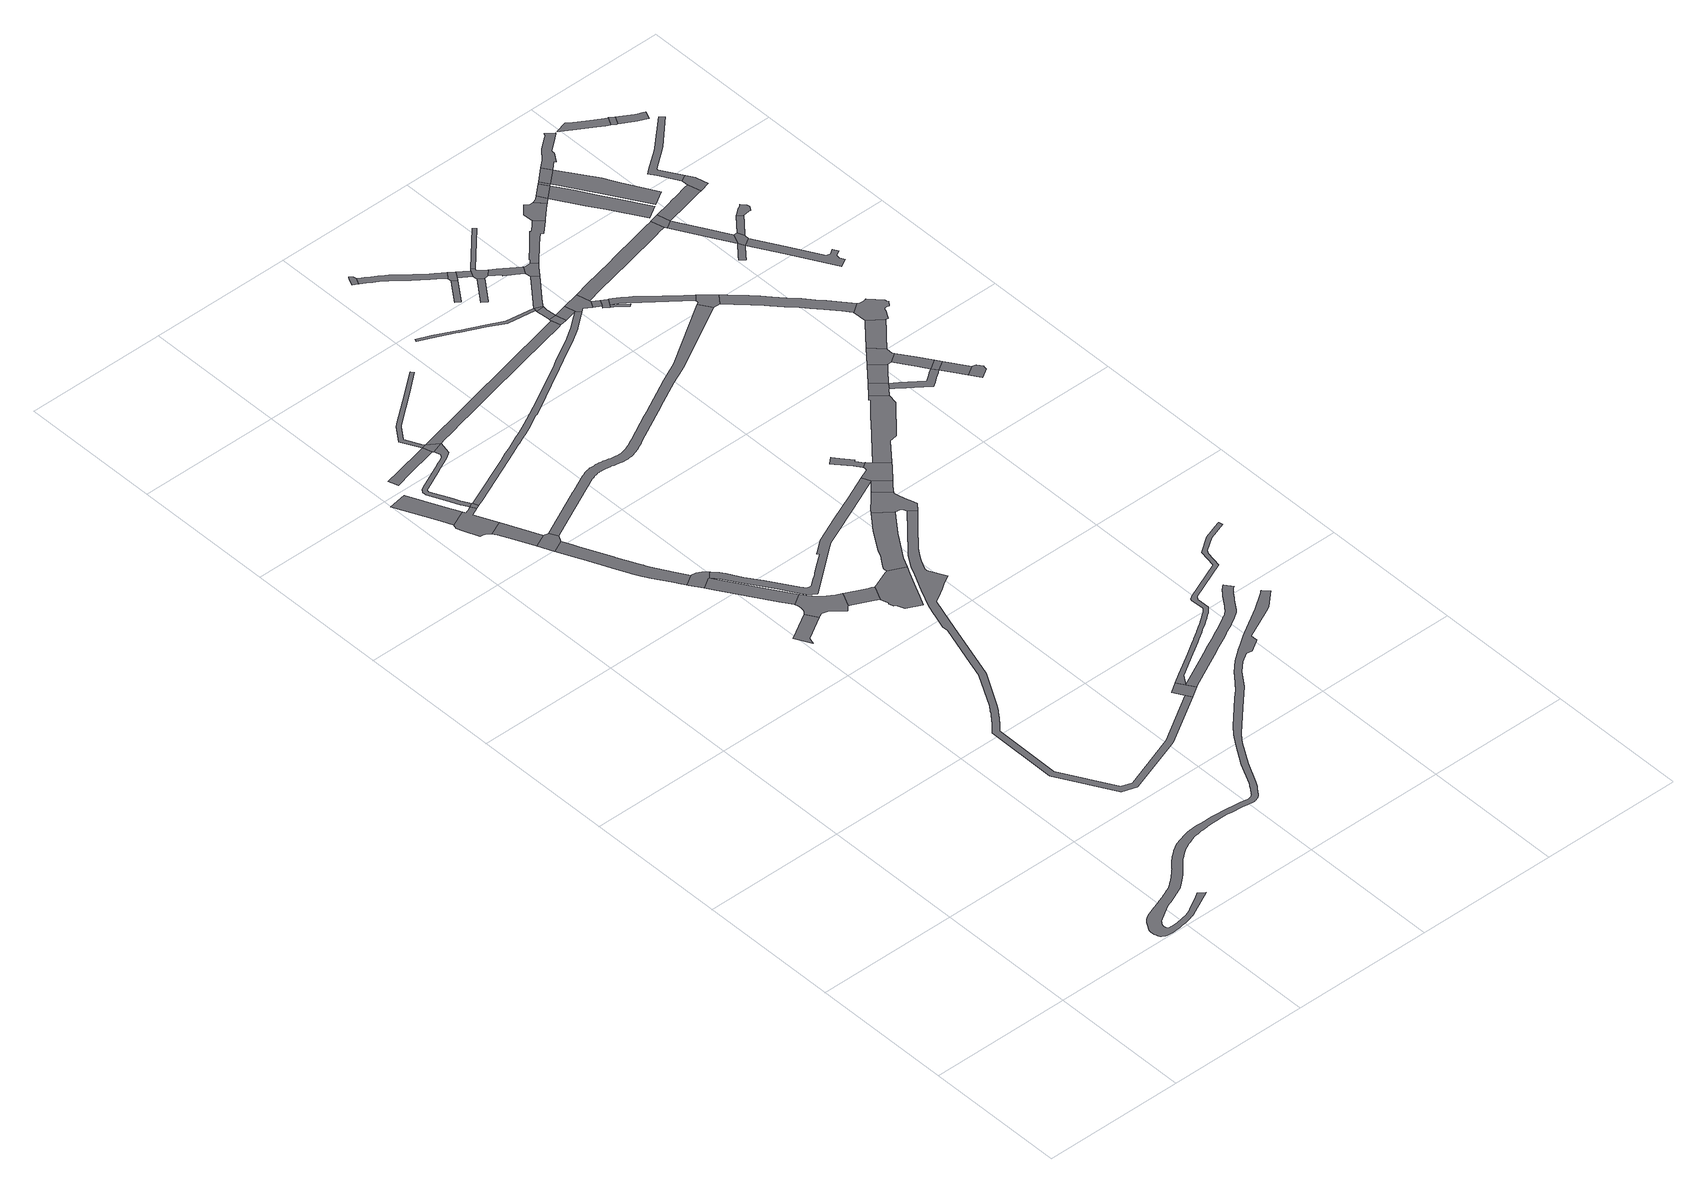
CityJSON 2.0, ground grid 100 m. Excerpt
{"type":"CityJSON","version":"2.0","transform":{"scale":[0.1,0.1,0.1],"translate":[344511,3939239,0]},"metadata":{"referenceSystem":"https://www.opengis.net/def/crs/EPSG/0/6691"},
"CityObjects":{
"road1":{"type":"Road","attributes":{"function":"3","RoadStructureAttribute.sectionType":"1"},"geometry":[{"type":"MultiSurface","lod":"1","boundaries":[[[0,1,2,3,4,5,6]]]}]},
"road2":{"type":"Road","geometry":[{"type":"MultiSurface","lod":"1","boundaries":[[[7,8,9,10,11,12,0,6,13,14,15,16,17,18,19,20]]]}]},
"road3":{"type":"Road","attributes":{"function":"3","RoadStructureAttribute.sectionType":"1"},"geometry":[{"type":"MultiSurface","lod":"1","boundaries":[[[21,20,19,22,23,24,25]]]}]},
"road4":{"type":"Road","geometry":[{"type":"MultiSurface","lod":"1","boundaries":[[[26,27,21,25,28,29,30]]]}]},
"road5":{"type":"Road","geometry":[{"type":"MultiSurface","lod":"1","boundaries":[[[8,31,32,33,9]]]}]},
"road6":{"type":"Road","attributes":{"function":"3","RoadStructureAttribute.sectionType":"1"},"geometry":[{"type":"MultiSurface","lod":"1","boundaries":[[[34,35,36,37,38,39,40,41,42,43,44,45,46,47,48,49,50,51,52,53,54,29,28,55,56,57,58,59,60,61,62,63,64,65]]]}]},
"road7":{"type":"Road","attributes":{"RoadStructureAttribute.sectionType":"1"},"geometry":[{"type":"MultiSurface","lod":"1","boundaries":[[[66,67,68,69,70]]]}]},
"road8":{"type":"Road","attributes":{"RoadStructureAttribute.sectionType":"1"},"geometry":[{"type":"MultiSurface","lod":"1","boundaries":[[[71,72,73,74,75,76,77,78,79,80,81]]]}]},
"road9":{"type":"Road","attributes":{"RoadStructureAttribute.sectionType":"1"},"geometry":[{"type":"MultiSurface","lod":"1","boundaries":[[[33,82,83,84,85,86,87,88,89,90,91,92,93,94,95,96,97,98,99,100,101,102,103,104,105,106,107,108,109,110,111,9]]]}]},
"road10":{"type":"Road","geometry":[{"type":"MultiSurface","lod":"1","boundaries":[[[64,112,113,114,115,116,117,118,65]]]}]},
"road11":{"type":"Road","attributes":{"function":"3","RoadStructureAttribute.sectionType":"1"},"geometry":[{"type":"MultiSurface","lod":"1","boundaries":[[[119,120,121,122,123,124,125,126,127,128,129,114,113]]]}]},
"road12":{"type":"Road","attributes":{"RoadStructureAttribute.sectionType":"1"},"geometry":[{"type":"MultiSurface","lod":"1","boundaries":[[[130,131,132,133,134,135,136,137,138,139,140,141,142,143,144,145,146,147,148,149,150,151,152,153,154,155,156,157,158,159,160,161,162,163,164,165,166,167,168,169,170,171,172,173,174,175,176,177,178,179,180,181,182,183,184,185,186,187,188,189,190,191,192,193,194,195,196,197,198,199,200,201,202,203,204,205,206,207,208,209,210,211,212,213,214,215,216,217,218,219,220,221,222,223,224,225,226,227,228,229,230,231,232,233,234,235,236,237,238,239,240,241,242,243,244,245,246,247,248,249,250,251,252,253,254,255,256,257,258,259,260,261,262,263,264,265,266,267,268,269,270,271,272,273,274,275,276,277,278,279,280,281,282,283,284,285,286,287,288,289,290,291,292,293,294,295,296,297,298,299,300,301,302,303,304,305,306,307,308,309,310,311,312,313,314,315,316,317,318,319,320,321,322,323,324,325,326,327,328,329,330,331,332,333,334,335,336,337,338,339,340,341,342,343,344,345,346,347,348,349,350,351,352,353,354,355,356,357,358,359,360,361,362,363,364,365,366,367,368,369,370,371,372,373,374,375,376,377,378,379,380,381,382,383,384,385,386,387,388,389,390,391,392,393,394,395,396,397,398,399,400,401,402,403,404,405,406,407,408,409,410,411,412,413,414,415,416,417,418,419,420,421,422,423,424,425,426,427,428,429,430,431,432,433,434,435,436,437,438,439,440,441,442]]]}]},
"road13":{"type":"Road","geometry":[{"type":"MultiSurface","lod":"1","boundaries":[[[443,444,445,446,447,448,449,450,451,452,453,454,455,456,457,458,459,460,123,122,461,462,463,464,70,69,465,466,467,468,469,470,471,472,473,474,475]]]}]},
"road14":{"type":"Road","geometry":[{"type":"MultiSurface","lod":"1","boundaries":[[[476,81,80,97,96]]]}]},
"road15":{"type":"Road","attributes":{"function":"3","RoadStructureAttribute.sectionType":"1"},"geometry":[{"type":"MultiSurface","lod":"1","boundaries":[[[477,478,479,480,481,482,483,484,443,475]]]}]},
"road16":{"type":"Road","attributes":{"RoadStructureAttribute.sectionType":"1"},"geometry":[{"type":"MultiSurface","lod":"1","boundaries":[[[485,486,487,488,489,490,491,492,493,494,495,496,497,498,499,500,501,502,503,504,505,506,507,508,509,510,511,512,513,514,515,516,517,518,519,520,521,522,523,524,525,526,527,528,529,530,531,532,533,534,535,536,537,538,539,540,541,542,543,544,545,546,547,548,549,550,551,552,553,554,555,556,557]]]}]},
"road17":{"type":"Road","attributes":{"RoadStructureAttribute.sectionType":"1"},"geometry":[{"type":"MultiSurface","lod":"1","boundaries":[[[558,559,560,561,562,563,564,565,566,567,568,569,81,476]]]}]},
"road18":{"type":"Road","geometry":[{"type":"MultiSurface","lod":"1","boundaries":[[[570,571,481,480,572,573,574,575,576,577,578,579,580,581,582]]]}]},
"road19":{"type":"Road","attributes":{"RoadStructureAttribute.sectionType":"1"},"geometry":[{"type":"MultiSurface","lod":"1","boundaries":[[[583,584,585,586,587,588,589,590,591,592,593,594,595,596,597,598,599,600,601,602,603,604,605,606,607,608,609,116,115,610,611,612,613,614,615,616,617,618,619,620,621,622,623,624,625]]]}]},
"road20":{"type":"Road","geometry":[{"type":"MultiSurface","lod":"1","boundaries":[[[626,627,628,557,556,629]]]}]},
"road21":{"type":"Road","attributes":{"RoadStructureAttribute.sectionType":"1"},"geometry":[{"type":"MultiSurface","lod":"1","boundaries":[[[630,631,632,633,634,635,636,637,638,639,640,641,642,643,644,645,646,647,648,649,650,651,652,653,32,31,654,655,656,657,658,659,660,661,662,663,664,665,666,667,668,669,670,671,672,673,674,675]]]}]},
"road22":{"type":"Road","attributes":{"RoadStructureAttribute.sectionType":"1"},"geometry":[{"type":"MultiSurface","lod":"1","boundaries":[[[96,676,677,678,679,680,681,682,683,684,685,686,687,688,689,690,691,692,476]]]}]},
"road23":{"type":"Road","attributes":{"function":"2","RoadStructureAttribute.sectionType":"1"},"geometry":[{"type":"MultiSurface","lod":"1","boundaries":[[[581,693,694,695,696,697,698,699,700,701,702,703,704,705,706,707,708,709,582]]]}]},
"road24":{"type":"Road","attributes":{"RoadStructureAttribute.sectionType":"1"},"geometry":[{"type":"MultiSurface","lod":"1","boundaries":[[[710,711,712,713,714,715,716,717,718,719,720,721,722,723,724,725,726,727,728,729,730,731,732,733,734,735,736,737,738,739,740,741,742,743,744,745,746,747,748,749,750,751,752,753,754,755,756,757,758,759,760,761,762,763,764,765,766,767,768,769,770,771,772,773,774,775,776,777,778,779,780,781,782,783,784,785,786,787,788,789,790,791,792,793,794,795,796,797,798,799,800,801,802,803,804,26,30]]]}]},
"road25":{"type":"Road","attributes":{"RoadStructureAttribute.sectionType":"1"},"geometry":[{"type":"MultiSurface","lod":"1","boundaries":[[[805,806,807,808,809,810,811,812,813,814,815,816,817,818,819,820,821,822,823,824,825,826,827,828,829,830,831,832,833,834,835,836,837,838,839,840,841,842,843,844,845,846,847,848,849,850,851,852,853,854,855,856,857,858,859,860,861,862,863,864,865,866,867,868,869,870,871,626,629]]]}]},
"road26":{"type":"Road","geometry":[{"type":"MultiSurface","lod":"1","boundaries":[[[697,872,873,874,875,876,877,878,879,880,881,882,883,884,885,886,887,888,889,890,522,521,891,892,893,894,895,896,897,898,899,900,698]]]}]},
"road27":{"type":"Road","geometry":[{"type":"MultiSurface","lod":"1","boundaries":[[[901,902,903,904,905,906]]]}]},
"road28":{"type":"Road","attributes":{"RoadStructureAttribute.sectionType":"1"},"geometry":[{"type":"MultiSurface","lod":"1","boundaries":[[[907,908,909,910,911,912,913,914,915,916,917,918,919,920]]]}]},
"road29":{"type":"Road","attributes":{"function":"2","RoadStructureAttribute.sectionType":"1"},"geometry":[{"type":"MultiSurface","lod":"1","boundaries":[[[898,897,921,922,923,924,624]]]}]},
"road30":{"type":"Road","attributes":{"RoadStructureAttribute.sectionType":"1"},"geometry":[{"type":"MultiSurface","lod":"1","boundaries":[[[925,926,927,928,929,930,931,932,933]]]}]},
"road31":{"type":"Road","attributes":{"RoadStructureAttribute.sectionType":"1"},"geometry":[{"type":"MultiSurface","lod":"1","boundaries":[[[934,935,936,937,938,939,940,941,942,943,944,945,946,947,948,949,950,951,952,953,954,955,956,957,958,959,960,961,962,963,964,965,966,627,626,967,968,969,970,971,972,973,974,975,976,977,978,979,980,981,982,983,984,985,986,987,988,989,990,991,992,993]]]}]},
"road32":{"type":"Road","geometry":[{"type":"MultiSurface","lod":"1","boundaries":[[[624,924,994,995,996,997,998,925,933,999,1000,625]]]}]},
"road33":{"type":"Road","attributes":{"RoadStructureAttribute.sectionType":"1"},"geometry":[{"type":"MultiSurface","lod":"1","boundaries":[[[1001,1002,1003,1004,1005,1006,1007,1008,1009,1010,1011,1012,1013,1014,1015,1016,1017,1018,1019,1020,1021,1022,1023,1024,1025,1026,1027,1028,1029,901,906]]]}]},
"road34":{"type":"Road","attributes":{"RoadStructureAttribute.sectionType":"1"},"geometry":[{"type":"MultiSurface","lod":"1","boundaries":[[[1030,1031,1032,1033,1034]]]}]},
"road35":{"type":"Road","attributes":{"RoadStructureAttribute.sectionType":"1"},"geometry":[{"type":"MultiSurface","lod":"1","boundaries":[[[1035,1036,1037,1038,1039,1040]]]}]},
"road36":{"type":"Road","geometry":[{"type":"MultiSurface","lod":"1","boundaries":[[[1041,1042,1043,1044,1045,687,686]]]}]},
"road37":{"type":"Road","geometry":[{"type":"MultiSurface","lod":"1","boundaries":[[[1046,1017,1016,1030,1034,1047]]]}]},
"road38":{"type":"Road","attributes":{"RoadStructureAttribute.sectionType":"1"},"geometry":[{"type":"MultiSurface","lod":"1","boundaries":[[[1048,1049,1050,1051,1052,1053,1054,1055,1056,1057,1043,1042]]]}]},
"road39":{"type":"Road","geometry":[{"type":"MultiSurface","lod":"1","boundaries":[[[1054,1058,1059,907,1060,1055]]]}]},
"road40":{"type":"Road","attributes":{"RoadStructureAttribute.sectionType":"1"},"geometry":[{"type":"MultiSurface","lod":"1","boundaries":[[[1061,1046,1047,1062]]]}]},
"road41":{"type":"Road","attributes":{"RoadStructureAttribute.sectionType":"1"},"geometry":[{"type":"MultiSurface","lod":"1","boundaries":[[[1041,1063,675,1064,1065,1066,1067,1042]]]}]},
"road42":{"type":"Road","geometry":[{"type":"MultiSurface","lod":"1","boundaries":[[[1068,1069,1070,1071,1072,1061,1062,1035,1040]]]}]},
"road43":{"type":"Road","attributes":{"RoadStructureAttribute.sectionType":"1"},"geometry":[{"type":"MultiSurface","lod":"1","boundaries":[[[1073,1074,1075,1076,1077,1078,1079,1080,1081,1082,1083,1084,907,1059]]]}]},
"road44":{"type":"Road","attributes":{"function":"2","RoadStructureAttribute.sectionType":"1"},"geometry":[{"type":"MultiSurface","lod":"1","boundaries":[[[1085,1086,1087,1088,1089,1090,1091,1092,1093,1094,997,996]]]}]},
"road45":{"type":"Road","geometry":[{"type":"MultiSurface","lod":"1","boundaries":[[[1095,1096,1097,1098,1099,1064,675,674]]]}]},
"road46":{"type":"Road","attributes":{"RoadStructureAttribute.sectionType":"1"},"geometry":[{"type":"MultiSurface","lod":"1","boundaries":[[[1100,1101,1069,1068,1102,1103,1104,1105]]]}]},
"road47":{"type":"Road","attributes":{"RoadStructureAttribute.sectionType":"1"},"geometry":[{"type":"MultiSurface","lod":"1","boundaries":[[[1097,1096,1106,1107]]]}]},
"road48":{"type":"Road","geometry":[{"type":"MultiSurface","lod":"1","boundaries":[[[1106,1108,1109,1110,1111,1107]]]}]},
"road49":{"type":"Road","attributes":{"RoadStructureAttribute.sectionType":"1"},"geometry":[{"type":"MultiSurface","lod":"1","boundaries":[[[1112,1113,1072,1071]]]}]},
"road50":{"type":"Road","geometry":[{"type":"MultiSurface","lod":"1","boundaries":[[[1114,1115,1116,1117,1110,1109]]]}]},
"road51":{"type":"Road","geometry":[{"type":"MultiSurface","lod":"1","boundaries":[[[1081,1080,1118,1119,1120,1121,1122,1123,1124,1125,1126,1100,1105]]]}]},
"road52":{"type":"Road","attributes":{"RoadStructureAttribute.sectionType":"1"},"geometry":[{"type":"MultiSurface","lod":"1","boundaries":[[[1127,1128,1129,1130,1131,1132,1133,1134,1135,1136,1111,1110,1137,1138,1139,1140,1141,1142,1143,1144,1145,1146,1147]]]}]},
"road53":{"type":"Road","geometry":[{"type":"MultiSurface","lod":"1","boundaries":[[[1089,1088,1148,1149,1150,1151]]]}]},
"road54":{"type":"Road","attributes":{"RoadStructureAttribute.sectionType":"1"},"geometry":[{"type":"MultiSurface","lod":"1","boundaries":[[[1152,1153,1154,1155,1156,1157,1158,1159,1160,1161,1162,1163,1164,1165,1166,1167,1168,1169,1170,1171,1172,1124,1123]]]}]},
"road55":{"type":"Road","attributes":{"function":"2","RoadStructureAttribute.sectionType":"1"},"geometry":[{"type":"MultiSurface","lod":"1","boundaries":[[[1150,1173,1174,1175,1151]]]}]},
"road56":{"type":"Road","geometry":[{"type":"MultiSurface","lod":"1","boundaries":[[[1176,1147,1146,1177,756,755,1178,1179]]]}]},
"road57":{"type":"Road","attributes":{"RoadStructureAttribute.sectionType":"1"},"geometry":[{"type":"MultiSurface","lod":"1","boundaries":[[[1180,1181,1182,1183,1184,1185,1186,1150,1149,1187,1188,1189,1190,1191,1192,1193,1194,1195]]]}]},
"road58":{"type":"Road","attributes":{"RoadStructureAttribute.sectionType":"1"},"geometry":[{"type":"MultiSurface","lod":"1","boundaries":[[[1098,1196,1197,1198,1199,1200,1201,1202,1203,1204,1205,1206,1207,1208,1099]]]}]},
"road59":{"type":"Road","geometry":[{"type":"MultiSurface","lod":"1","boundaries":[[[1209,1210,1211,1212,1213,1214,1175,1174]]]}]},
"road60":{"type":"Road","attributes":{"RoadStructureAttribute.sectionType":"1"},"geometry":[{"type":"MultiSurface","lod":"1","boundaries":[[[1215,1216,1217,1218,1219,1162,1161,1220,1221,1222,1223]]]}]},
"road61":{"type":"Road","attributes":{"RoadStructureAttribute.sectionType":"1"},"geometry":[{"type":"MultiSurface","lod":"1","boundaries":[[[1224,1211,1210,1225,1226,1227,1228]]]}]},
"road62":{"type":"Road","geometry":[{"type":"MultiSurface","lod":"1","boundaries":[[[1227,1180,1195,1229,1228]]]}]},
"road63":{"type":"Road","attributes":{"RoadStructureAttribute.sectionType":"1"},"geometry":[{"type":"MultiSurface","lod":"1","boundaries":[[[1178,1230,1231,1232,1233,1234,1235,1236,1237,1238,1239,1240,1241,1242,1243,1244,1245,1246,1247,1248,1249,1250,1251,1252,1253,1254,1255,1256,1257,1258,1259,1260,1261,1262,1263,1179]]]}]},
"road64":{"type":"Road","attributes":{"RoadStructureAttribute.sectionType":"1"},"geometry":[{"type":"MultiSurface","lod":"1","boundaries":[[[1264,1265,1266,1229,1195]]]}]},
"road65":{"type":"Road","geometry":[{"type":"MultiSurface","lod":"1","boundaries":[[[1267,1223,1222,1268,1269]]]}]},
"road66":{"type":"Road","attributes":{"function":"2","RoadStructureAttribute.sectionType":"1"},"geometry":[{"type":"MultiSurface","lod":"1","boundaries":[[[1213,1270,1271,1272,1273,1274,1275,1276,1277,1214]]]}]},
"road67":{"type":"Road","geometry":[{"type":"MultiSurface","lod":"1","boundaries":[[[1266,1265,1278,1279,1280,1281,1282]]]}]},
"road68":{"type":"Road","geometry":[{"type":"MultiSurface","lod":"1","boundaries":[[[1268,1283,1284,1269]]]}]},
"road69":{"type":"Road","attributes":{"RoadStructureAttribute.sectionType":"7"},"geometry":[{"type":"MultiSurface","lod":"1","boundaries":[[[1285,1284,1283,1286]]]}]},
"road70":{"type":"Road","attributes":{"function":"1","RoadStructureAttribute.sectionType":"1"},"geometry":[{"type":"MultiSurface","lod":"1","boundaries":[[[1268,1287,1288,1289,1290,1291,1292,1293,1294,1295,1283]]]}]},
"road71":{"type":"Road","geometry":[{"type":"MultiSurface","lod":"1","boundaries":[[[1274,1273,1296,1297,1298,1299,1300,1301,1302,1303,1304,1305,1306,1307,1308,1309,1310,1311,1312,1313,1314,1315,1316,1317,1318,1319,1320,1321,1322,1323,1247,1246]]]}]},
"road72":{"type":"Road","geometry":[{"type":"MultiSurface","lod":"1","boundaries":[[[1285,1286,1324,1325]]]}]},
"road73":{"type":"Road","geometry":[{"type":"MultiSurface","lod":"1","boundaries":[[[1326,1327,1328,1201,1200,1329]]]}]},
"road74":{"type":"Road","attributes":{"RoadStructureAttribute.sectionType":"1"},"geometry":[{"type":"MultiSurface","lod":"1","boundaries":[[[1330,1331,1332,1333,1334,1335,1336,1337,1338,1339]]]}]},
"road75":{"type":"Road","attributes":{"RoadStructureAttribute.sectionType":"1"},"geometry":[{"type":"MultiSurface","lod":"1","boundaries":[[[1340,1341,1326,1329,1342,1330]]]}]},
"road76":{"type":"Road","attributes":{"function":"1","RoadStructureAttribute.sectionType":"1"},"geometry":[{"type":"MultiSurface","lod":"1","boundaries":[[[1343,1344,1345,1346,1347,1348,1349,1350,1351,1352,1324,1286]]]}]},
"road77":{"type":"Road","geometry":[{"type":"MultiSurface","lod":"1","boundaries":[[[1353,1354,1355,1340,1330,1339]]]}]},
"road78":{"type":"Road","attributes":{"RoadStructureAttribute.sectionType":"1"},"geometry":[{"type":"MultiSurface","lod":"1","boundaries":[[[1356,1357,1358,1359,1360,1361,1362,1363,1364,1365,1366,1367,1353,1339]]]}]},
"road79":{"type":"Road","attributes":{"RoadStructureAttribute.sectionType":"1"},"geometry":[{"type":"MultiSurface","lod":"1","boundaries":[[[1368,1369,1370,1371,1372,1373,1374,1375,1376,1377,1378,1379,1380,1325,1324,1381,1382,1383,1384,1385,1386,1387,1388,1389,1390,1391]]]}]},
"road80":{"type":"Road","attributes":{"RoadStructureAttribute.sectionType":"1"},"geometry":[{"type":"MultiSurface","lod":"1","boundaries":[[[1392,1393,1394,1395,1396,1327,1326,1397,1398,1399,1400,1401,1402]]]}]},
"road81":{"type":"Road","attributes":{"RoadStructureAttribute.sectionType":"1"},"geometry":[{"type":"MultiSurface","lod":"1","boundaries":[[[1354,1403,1404,1405,1406,1355]]]}]},
"road82":{"type":"Road","geometry":[{"type":"MultiSurface","lod":"1","boundaries":[[[1407,1408,1409,1410,1411,1412,1413,1414,1405,1404,1415,1416]]]}]},
"road83":{"type":"Road","geometry":[{"type":"MultiSurface","lod":"1","boundaries":[[[1417,1418,1419,1402,1401,1420]]]}]},
"road84":{"type":"Road","attributes":{"RoadStructureAttribute.sectionType":"1"},"geometry":[{"type":"MultiSurface","lod":"1","boundaries":[[[1421,1422,1423,1424,1425,1426,1427,1428,1429,1430,1431,1432,1433]]]}]},
"road85":{"type":"Road","attributes":{"RoadStructureAttribute.sectionType":"1"},"geometry":[{"type":"MultiSurface","lod":"1","boundaries":[[[1434,1435,1436,1437,1438,1439,1440,1441,1442,1443,1444,1445,1419,1418]]]}]},
"road86":{"type":"Road","geometry":[{"type":"MultiSurface","lod":"1","boundaries":[[[1421,1433,1446,1447,1448,1449]]]}]},
"road87":{"type":"Road","attributes":{"RoadStructureAttribute.sectionType":"1"},"geometry":[{"type":"MultiSurface","lod":"1","boundaries":[[[1450,1451,1452,1448,1447,1453,1454,1455,1456,1457]]]}]}
},
"vertices":[
[286,5624,0],[276,5646,0],[241,5721,0],[129,5965,0],[2,5943,0],[127,5669,0],[171,5573,0],
[313,5563,0],[369,5588,0],[351,5626,0],[320,5611,0],[311,5606,0],[297,5599,0],[159,5537,0],[176,5496,0],[218,5389,0],[238,5388,0],[262,5379,0],[264,5378,0],[283,5361,0],[384,5407,0],
[502,5144,0],[304,5329,0],[333,5265,0],[380,5162,0],[408,5101,0],
[538,5138,0],[530,5135,0],[456,4994,0],[543,5034,0],[567,5080,0],
[397,5600,0],[381,5637,0],[377,5641,0],
[864,4372,0],[803,4475,0],[796,4487,0],[789,4499,0],[782,4511,0],[776,4523,0],[770,4536,0],[763,4549,0],[757,4562,0],[751,4576,0],[717,4647,0],[711,4660,0],[687,4714,0],[685,4719,0],[653,4788,0],[652,4791,0],[620,4863,0],[597,4913,0],[587,4935,0],[575,4962,0],[553,5012,0],[527,4837,0],[533,4824,0],[622,4628,0],[647,4575,0],[664,4535,0],[692,4479,0],[721,4426,0],[787,4323,0],[819,4272,0],[837,4244,0],[912,4291,0],
[983,3466,0],[1043,3355,0],[1056,3399,0],[1226,3501,0],[1177,3582,0],
[412,6184,0],[305,6159,0],[250,6145,0],[142,6119,0],[165,6054,0],[283,6084,0],[293,6086,0],[360,6102,0],[426,6117,0],[513,6138,0],[494,6204,0],
[349,5691,0],[343,5704,0],[322,5750,0],[259,5889,0],[258,5895,0],[259,5902,0],[263,5908,0],[274,5914,0],[412,5981,0],[448,5998,0],[499,6021,0],[531,6036,0],[541,6041,0],[584,6071,0],[602,6160,0],[522,6132,0],[537,6090,0],[521,6064,0],[492,6051,0],[473,6042,0],[435,6025,0],[422,6019,0],[260,5940,0],[243,5931,0],[229,5912,0],[228,5894,0],[230,5880,0],[295,5738,0],[322,5677,0],[332,5660,0],
[844,4233,0],[894,4154,0],[973,4204,0],[978,4201,0],[1013,4239,0],[982,4268,0],[950,4286,0],
[927,4102,0],[1143,3762,0],[1183,3699,0],[1195,3682,0],[1273,3736,0],[1265,3748,0],[1254,3765,0],[1219,3819,0],[1180,3878,0],[1018,4136,0],[1002,4160,0],
[3328,1908,0],[3321,1902,0],[3314,1896,0],[3194,1811,0],[3007,1698,0],[2982,1682,0],[2915,1636,0],[2875,1609,0],[2872,1607,0],[2795,1549,0],[2723,1480,0],[2700,1448,0],[2624,1358,0],[2570,1304,0],[2393,1126,0],[2348,1070,0],[2302,1001,0],[2202,841,0],[2126,688,0],[2120,678,0],[2112,667,0],[2105,655,0],[2098,645,0],[2092,637,0],[2087,630,0],[2081,622,0],[2074,614,0],[2069,607,0],[2064,600,0],[2061,597,0],[2059,595,0],[2058,594,0],[2055,593,0],[2052,591,0],[2048,590,0],[2044,588,0],[2039,587,0],[2034,586,0],[2030,586,0],[2021,586,0],[2009,588,0],[1994,591,0],[1976,595,0],[1954,597,0],[1843,610,0],[1806,612,0],[1770,613,0],[1734,615,0],[1697,616,0],[1669,616,0],[1641,617,0],[1612,616,0],[1584,614,0],[1562,610,0],[1541,606,0],[1519,600,0],[1498,594,0],[1474,587,0],[1451,580,0],[1447,578,0],[1443,576,0],[1438,574,0],[1434,572,0],[1426,567,0],[1419,563,0],[1412,559,0],[1405,554,0],[1398,550,0],[1391,545,0],[1384,540,0],[1378,535,0],[1371,530,0],[1365,525,0],[1359,520,0],[1353,515,0],[1347,510,0],[1341,505,0],[1335,500,0],[1329,494,0],[1324,489,0],[1318,483,0],[1312,478,0],[1307,472,0],[1302,466,0],[1297,461,0],[1292,455,0],[1287,449,0],[1282,444,0],[1278,439,0],[1274,434,0],[1270,429,0],[1265,425,0],[1261,420,0],[1257,416,0],[1253,411,0],[1249,407,0],[1245,404,0],[1240,400,0],[1236,396,0],[1232,392,0],[1228,388,0],[1223,384,0],[1219,380,0],[1215,376,0],[1210,372,0],[1206,368,0],[1202,365,0],[1197,361,0],[1193,357,0],[1188,354,0],[1184,350,0],[1180,347,0],[1177,345,0],[1174,342,0],[1171,339,0],[1167,337,0],[1164,334,0],[1161,332,0],[1158,330,0],[1155,328,0],[1152,326,0],[1150,324,0],[1147,322,0],[1144,320,0],[1142,319,0],[1139,317,0],[1137,316,0],[1136,315,0],[1134,315,0],[1133,314,0],[1132,313,0],[1130,313,0],[1128,312,0],[1127,311,0],[1125,310,0],[1123,310,0],[1120,309,0],[1118,308,0],[1116,307,0],[1113,306,0],[1111,305,0],[1109,304,0],[1106,303,0],[1099,300,0],[1092,297,0],[1085,294,0],[1079,292,0],[1072,289,0],[1065,286,0],[1058,283,0],[1051,281,0],[1045,278,0],[1044,278,0],[1038,275,0],[1031,272,0],[1024,270,0],[1017,267,0],[1010,264,0],[1003,261,0],[999,260,0],[996,258,0],[933,236,0],[924,234,0],[894,223,0],[868,207,0],[858,198,0],[848,188,0],[839,177,0],[831,166,0],[823,154,0],[816,141,0],[810,128,0],[803,115,0],[801,106,0],[800,94,0],[801,82,0],[802,69,0],[805,57,0],[809,44,0],[815,34,0],[823,26,0],[832,20,0],[842,14,0],[852,10,0],[866,7,0],[880,6,0],[895,6,0],[910,7,0],[931,8,0],[951,11,0],[972,14,0],[993,18,0],[1013,21,0],[1033,26,0],[1054,31,0],[1073,37,0],[1077,38,0],[1081,39,0],[1085,41,0],[1089,42,0],[1120,58,0],[1283,139,0],[1237,171,0],[1208,150,0],[1107,94,0],[1089,84,0],[1057,70,0],[974,53,0],[933,52,0],[922,52,0],[917,52,0],[904,54,0],[898,59,0],[893,68,0],[892,77,0],[892,91,0],[895,109,0],[906,121,0],[910,126,0],[1020,198,0],[1048,209,0],[1065,216,0],[1076,220,0],[1103,232,0],[1131,243,0],[1139,246,0],[1140,247,0],[1149,250,0],[1158,254,0],[1167,259,0],[1183,267,0],[1197,277,0],[1211,288,0],[1225,299,0],[1244,315,0],[1263,332,0],[1281,348,0],[1299,366,0],[1318,386,0],[1336,407,0],[1354,427,0],[1374,447,0],[1377,450,0],[1395,465,0],[1417,483,0],[1440,500,0],[1464,514,0],[1479,521,0],[1494,528,0],[1510,534,0],[1525,539,0],[1540,544,0],[1555,549,0],[1570,553,0],[1585,556,0],[1602,559,0],[1620,562,0],[1637,564,0],[1655,565,0],[1681,567,0],[1707,568,0],[1733,569,0],[1759,569,0],[1779,570,0],[1799,570,0],[1818,570,0],[1838,570,0],[1873,566,0],[1951,557,0],[1970,555,0],[1986,552,0],[2001,549,0],[2017,546,0],[2033,546,0],[2040,547,0],[2047,548,0],[2055,550,0],[2062,552,0],[2068,554,0],[2073,557,0],[2079,560,0],[2084,564,0],[2090,569,0],[2096,576,0],[2101,583,0],[2106,590,0],[2112,598,0],[2118,606,0],[2124,614,0],[2130,622,0],[2138,633,0],[2146,645,0],[2153,657,0],[2161,669,0],[2237,821,0],[2336,980,0],[2353,1006,0],[2387,1048,0],[2548,1211,0],[2682,1346,0],[2757,1450,0],[2823,1513,0],[2888,1555,0],[2929,1547,0],[2949,1560,0],[3006,1596,0],[3018,1603,0],[3016,1649,0],[3053,1667,0],[3231,1753,0],[3266,1771,0],[3371,1871,0],[3332,1912,0],
[1472,3565,0],[1422,3588,0],[1420,3590,0],[1409,3596,0],[1397,3604,0],[1385,3611,0],[1375,3618,0],[1366,3625,0],[1357,3633,0],[1348,3640,0],[1340,3647,0],[1333,3654,0],[1326,3662,0],[1319,3671,0],[1312,3679,0],[1300,3696,0],[1288,3713,0],[1275,3733,0],[1201,3660,0],[1203,3634,0],[1198,3609,0],[1188,3593,0],[1232,3504,0],[1239,3508,0],[1246,3512,0],[1251,3514,0],[1256,3515,0],[1259,3516,0],[1271,3514,0],[1296,3505,0],[1390,3429,0],[1412,3456,0],[1422,3461,0],
[524,6211,0],
[1443,3451,0],[1567,3391,0],[1585,3382,0],[1602,3374,0],[1651,3478,0],[1635,3486,0],[1617,3495,0],[1474,3564,0],
[2015,1300,0],[1994,1293,0],[1611,1154,0],[1541,1180,0],[1335,1546,0],[1340,2029,0],[1355,2047,0],[1382,2078,0],[1408,2110,0],[1434,2143,0],[1441,2153,0],[1448,2163,0],[1455,2172,0],[1462,2182,0],[1467,2189,0],[1471,2196,0],[1476,2203,0],[1482,2211,0],[1625,2464,0],[1658,2572,0],[1756,2888,0],[1837,3137,0],[1866,3155,0],[1938,3198,0],[1982,3226,0],[2010,3242,0],[2038,3259,0],[1984,3370,0],[1980,3379,0],[1979,3384,0],[1979,3389,0],[1980,3396,0],[2012,3464,0],[2036,3505,0],[2074,3558,0],[2205,3707,0],[2296,3810,0],[2251,3850,0],[2134,3717,0],[2006,3572,0],[1992,3556,0],[1957,3507,0],[1930,3461,0],[1901,3401,0],[1839,3273,0],[1774,3138,0],[1749,3060,0],[1743,3041,0],[1712,2946,0],[1712,2901,0],[1619,2597,0],[1583,2482,0],[1444,2235,0],[1439,2228,0],[1434,2221,0],[1430,2214,0],[1425,2208,0],[1418,2198,0],[1412,2189,0],[1405,2179,0],[1398,2170,0],[1374,2138,0],[1348,2107,0],[1321,2076,0],[1295,2046,0],[1290,1534,0],[1510,1143,0],[1611,1106,0],[1850,1193,0],[1992,1244,0],[2035,1260,0],[2393,1484,0],[2369,1522,0],
[517,6222,0],[459,6337,0],[526,6430,0],[536,6438,0],[770,6623,0],[912,6737,0],[897,6756,0],[686,6589,0],[525,6466,0],[502,6448,0],[424,6339,0],[487,6215,0],
[1781,3528,0],[1654,3477,0],[1618,3319,0],[1614,3312,0],[1623,3279,0],[1634,3271,0],[1655,3215,0],[1757,3165,0],[1793,3238,0],[1830,3313,0],[1888,3428,0],[1914,3481,0],[1803,3536,0],
[2072,4173,0],[1889,4092,0],[1689,4003,0],[1648,3971,0],[1604,3936,0],[1596,3929,0],[1606,3915,0],[1568,3886,0],[1541,3864,0],[1472,3810,0],[1460,3800,0],[1418,3769,0],[1389,3747,0],[1383,3742,0],[1379,3740,0],[1373,3739,0],[1364,3739,0],[1354,3741,0],[1345,3747,0],[1337,3756,0],[1333,3762,0],[1330,3767,0],[1202,3964,0],[1132,4069,0],[1075,4164,0],[1053,4197,0],[1017,4236,0],[1019,4151,0],[1091,4040,0],[1212,3852,0],[1267,3765,0],[1296,3721,0],[1307,3705,0],[1320,3691,0],[1332,3681,0],[1357,3660,0],[1499,3771,0],[1673,3908,0],[1723,3946,0],[1841,3999,0],[2114,4121,0],[2273,4192,0],[2246,4251,0],
[2434,1589,0],[2399,1642,0],[2326,1594,0],[2469,1532,0],
[1958,6474,0],[1946,6464,0],[1865,6401,0],[1824,6375,0],[1764,6336,0],[1666,6281,0],[1653,6274,0],[1619,6254,0],[1598,6242,0],[1549,6212,0],[1528,6200,0],[1414,6135,0],[1229,6030,0],[1224,6028,0],[1171,6001,0],[1086,5958,0],[1057,5942,0],[1013,5921,0],[969,5901,0],[925,5881,0],[881,5861,0],[824,5836,0],[766,5810,0],[410,5650,0],[433,5616,0],[802,5782,0],[851,5804,0],[899,5826,0],[942,5845,0],[944,5846,0],[986,5865,0],[1031,5885,0],[1075,5907,0],[1105,5922,0],[1187,5964,0],[1194,5967,0],[1249,5996,0],[1435,6101,0],[1570,6178,0],[1639,6219,0],[1674,6240,0],[1786,6303,0],[1889,6369,0],[1893,6372,0],[2010,6464,0],[1985,6495,0],
[637,6169,0],[719,6189,0],[819,6214,0],[913,6237,0],[969,6251,0],[1052,6271,0],[1495,6379,0],[1617,6408,0],[1666,6420,0],[1822,6457,0],[1839,6461,0],[1824,6528,0],[1817,6526,0],[1304,6402,0],[1037,6337,0],[852,6291,0],[613,6233,0],
[1953,3558,0],[2065,3727,0],[2073,3740,0],[2165,3858,0],[2191,3892,0],[2079,3980,0],[1982,3856,0],[1913,3749,0],[1886,3707,0],[1877,3686,0],[1868,3664,0],[1867,3662,0],[1851,3639,0],[1814,3585,0],[1799,3562,0],[1798,3562,0],[1802,3542,0],
[597,5095,0],[722,5156,0],[1055,5319,0],[1069,5323,0],[1085,5330,0],[1097,5334,0],[1108,5336,0],[1115,5337,0],[1124,5337,0],[1135,5337,0],[1146,5337,0],[1156,5337,0],[1165,5336,0],[1173,5336,0],[1181,5335,0],[1189,5333,0],[1198,5332,0],[1208,5329,0],[1219,5327,0],[1233,5324,0],[1247,5320,0],[1264,5316,0],[1281,5313,0],[1293,5312,0],[1305,5311,0],[1318,5310,0],[1333,5310,0],[1349,5311,0],[1364,5313,0],[1378,5316,0],[1392,5320,0],[1407,5325,0],[1421,5331,0],[1433,5336,0],[1443,5341,0],[1457,5348,0],[1471,5355,0],[1484,5362,0],[1498,5369,0],[1630,5439,0],[1752,5503,0],[1830,5544,0],[1990,5629,0],[2053,5658,0],[2133,5695,0],[2619,5967,0],[2564,6052,0],[2105,5754,0],[2025,5717,0],[1961,5687,0],[1697,5547,0],[1662,5529,0],[1467,5426,0],[1454,5420,0],[1441,5413,0],[1429,5406,0],[1416,5400,0],[1405,5395,0],[1395,5391,0],[1384,5386,0],[1373,5382,0],[1363,5380,0],[1352,5377,0],[1341,5376,0],[1330,5375,0],[1320,5375,0],[1310,5375,0],[1300,5377,0],[1290,5378,0],[1276,5380,0],[1262,5383,0],[1248,5387,0],[1234,5390,0],[1223,5392,0],[1212,5395,0],[1201,5397,0],[1190,5399,0],[1180,5400,0],[1169,5401,0],[1158,5402,0],[1148,5402,0],[1135,5402,0],[1122,5402,0],[1110,5402,0],[1097,5400,0],[1091,5399,0],[1080,5396,0],[1063,5391,0],[1052,5387,0],[1047,5385,0],[1030,5379,0],[907,5318,0],[889,5310,0],[785,5259,0],[663,5199,0],
[2472,1534,0],[2646,1623,0],[2764,1684,0],[2785,1695,0],[2874,1740,0],[2895,1751,0],[2916,1763,0],[2922,1766,0],[2937,1774,0],[2958,1785,0],[2977,1795,0],[2995,1805,0],[3014,1815,0],[3032,1826,0],[3047,1835,0],[3062,1845,0],[3077,1855,0],[3091,1867,0],[3106,1883,0],[3119,1901,0],[3132,1919,0],[3145,1937,0],[3157,1954,0],[3160,1958,0],[3170,1971,0],[3182,1988,0],[3195,2005,0],[3202,2012,0],[3208,2020,0],[3214,2028,0],[3222,2035,0],[3229,2040,0],[3237,2046,0],[3200,2099,0],[3190,2093,0],[3180,2084,0],[3168,2074,0],[3158,2062,0],[3151,2053,0],[3144,2045,0],[3131,2028,0],[3117,2010,0],[3107,1996,0],[3105,1993,0],[3092,1975,0],[3079,1956,0],[3066,1939,0],[3056,1925,0],[3046,1914,0],[3037,1907,0],[3026,1898,0],[3012,1890,0],[2998,1881,0],[2982,1871,0],[2965,1862,0],[2947,1853,0],[2928,1843,0],[2906,1831,0],[2885,1820,0],[2872,1813,0],[2864,1809,0],[2843,1798,0],[2766,1758,0],[2708,1729,0],[2702,1726,0],[2665,1707,0],[2483,1614,0],
[2196,3891,0],[2200,3891,0],[2205,3891,0],[2210,3890,0],[2214,3890,0],[2219,3890,0],[2224,3889,0],[2228,3888,0],[2231,3886,0],[2235,3883,0],[2238,3881,0],[2240,3878,0],[2243,3874,0],[2245,3870,0],[2247,3865,0],[2248,3861,0],[2249,3858,0],[2250,3855,0],[2251,3852,0],[2339,3859,0],[2326,3908,0],[2316,3943,0],[2299,4003,0],[2299,4017,0],[2300,4024,0],[2302,4029,0],[2205,4119,0],[2161,4072,0],[2099,4005,0],
[1218,7586,0],[1213,7610,0],[1194,7626,0],[1180,7610,0],[1161,7562,0],[1192,7543,0],
[1819,6680,0],[1623,6706,0],[1509,6765,0],[1360,6835,0],[1359,6835,0],[1207,6910,0],[1113,6951,0],[1105,6933,0],[1198,6892,0],[1329,6828,0],[1351,6817,0],[1500,6747,0],[1617,6686,0],[1816,6660,0],
[2310,4039,0],[2345,4081,0],[2368,4108,0],[2369,4110,0],
[2353,4338,0],[2315,4388,0],[2325,4395,0],[2267,4469,0],[2235,4510,0],[2191,4473,0],[2211,4449,0],[2286,4361,0],[2319,4314,0],
[3551,2528,0],[3541,2525,0],[3412,2482,0],[3297,2398,0],[3273,2271,0],[2989,2149,0],[2975,2138,0],[2972,2136,0],[2970,2132,0],[2968,2128,0],[2967,2125,0],[2968,2105,0],[2970,2027,0],[2969,2025,0],[2964,2019,0],[2959,2013,0],[2944,1998,0],[2927,1984,0],[2907,1970,0],[2887,1955,0],[2860,1936,0],[2832,1918,0],[2803,1899,0],[2800,1897,0],[2774,1880,0],[2762,1872,0],[2749,1863,0],[2737,1854,0],[2725,1846,0],[2649,1799,0],[2629,1786,0],[2502,1708,0],[2467,1686,0],[2483,1661,0],[2651,1765,0],[2661,1771,0],[2742,1821,0],[2754,1830,0],[2766,1838,0],[2779,1847,0],[2791,1855,0],[2819,1873,0],[2820,1874,0],[2848,1893,0],[2877,1911,0],[2905,1931,0],[2925,1945,0],[2945,1960,0],[2965,1976,0],[2982,1993,0],[2988,2000,0],[2993,2007,0],[3001,2016,0],[2998,2105,0],[3015,2128,0],[3299,2250,0],[3321,2368,0],[3334,2391,0],[3429,2456,0],[3560,2500,0],
[2445,4199,0],[2447,4201,0],[2472,4232,0],[2384,4305,0],[2357,4338,0],[2323,4310,0],[2320,4284,0],
[1199,7539,0],[1233,7518,0],[1268,7497,0],[1302,7475,0],[1334,7452,0],[1345,7443,0],[1346,7443,0],[1361,7431,0],[1369,7424,0],[1440,7364,0],[1448,7357,0],[1490,7323,0],[1538,7285,0],[1564,7266,0],[1570,7262,0],[1622,7223,0],[1652,7263,0],[1600,7302,0],[1593,7306,0],[1568,7325,0],[1521,7362,0],[1492,7386,0],[1384,7477,0],[1367,7490,0],[1364,7492,0],[1329,7517,0],[1294,7539,0],[1259,7560,0],[1230,7578,0],
[1620,7192,0],[1585,7143,0],[1507,7035,0],[1539,7011,0],[1653,7168,0],
[1749,7102,0],[1622,6931,0],[1655,6907,0],[1658,6904,0],[1661,6908,0],[1783,7073,0],
[1891,6473,0],[1874,6547,0],[1824,6543,0],[1824,6542,0],[1821,6541,0],
[1694,7231,0],[1667,7189,0],
[1869,6613,0],[1869,6620,0],[1869,6627,0],[1869,6633,0],[1870,6640,0],[1871,6646,0],[1873,6651,0],[1817,6649,0],[1818,6615,0],[1819,6609,0],
[1874,6657,0],[1875,6657,0],[1817,6660,0],
[1767,7178,0],[1743,7134,0],
[1934,6483,0],[1967,6569,0],[1931,6561,0],[1909,6555,0],[1890,6551,0],
[1811,7078,0],[1851,7118,0],[1792,7161,0],[1800,7174,0],[1780,7192,0],
[1877,6662,0],[1883,6672,0],[1890,6682,0],[1892,6684,0],[1945,6750,0],[2015,6837,0],[2038,6867,0],[2039,6867,0],[1998,6905,0],[1995,6901,0],[1852,6720,0],[1847,6715,0],
[2594,4379,0],[2651,4389,0],[2850,4612,0],[2861,4684,0],[2769,4763,0],[2748,4738,0],[2755,4731,0],[2646,4608,0],[2644,4605,0],[2621,4578,0],
[2035,6483,0],[2086,6453,0],[2112,6496,0],[2113,6507,0],[2091,6599,0],
[2024,6996,0],[1894,7088,0],[1882,7025,0],[1877,7018,0],[1942,6977,0],[1991,6946,0],
[2136,6424,0],[2161,6467,0],
[2126,6406,0],[2164,6381,0],[2176,6400,0],[2202,6443,0],
[2047,7436,0],[2027,7454,0],
[2201,6358,0],[2258,6309,0],[2274,6321,0],[2213,6374,0],
[2050,6882,0],[2061,6897,0],[2073,6912,0],[2084,6927,0],[2102,6947,0],[2113,6959,0],[2075,6993,0],[2036,6988,0],[2030,6991,0],
[2562,6165,0],[2365,6328,0],[2347,6343,0],[2329,6359,0],[2309,6374,0],[2289,6389,0],[2269,6403,0],[2248,6416,0],[2227,6429,0],[2207,6440,0],[2182,6396,0],[2202,6385,0],[2222,6373,0],[2241,6361,0],[2260,6348,0],[2279,6334,0],[2297,6320,0],[2315,6305,0],[2332,6290,0],[2580,6085,0],[2612,6120,0],
[2901,4730,0],[2903,4729,0],[2933,4768,0],[2841,4847,0],
[2119,6967,0],[2137,6987,0],[2155,7007,0],[2184,7035,0],[2191,7042,0],[2226,7077,0],[2262,7113,0],[2298,7148,0],[2314,7137,0],[2393,7212,0],[2340,7268,0],[2306,7231,0],[2269,7196,0],[2262,7203,0],[2152,7081,0],[2115,7045,0],[2096,7023,0],[2095,7022,0],[2099,7018,0],[2094,7013,0],[2077,6995,0],
[3011,4859,0],[3042,4896,0],[2950,4975,0],
[2668,6070,0],[2579,6062,0],[2665,5966,0],[2714,6029,0],
[3205,4693,0],[3175,4672,0],[3147,4651,0],[3135,4643,0],[3125,4635,0],[3115,4628,0],[2985,4728,0],[2929,4708,0],[2984,4666,0],[3020,4638,0],[3114,4566,0],[3145,4588,0],[3159,4598,0],[3175,4610,0],[3214,4638,0],[3234,4653,0],
[2223,6534,0],[2515,6605,0],[2801,6674,0],[2824,6680,0],[2880,6694,0],[2857,6786,0],[2847,6783,0],[2810,6774,0],[2707,6749,0],[2469,6691,0],[2440,6684,0],[2436,6683,0],[2201,6626,0],
[3067,4897,0],[3072,4898,0],[3139,4942,0],[3129,4956,0],[3132,5002,0],[3048,5090,0],
[2428,7381,0],[2411,7388,0],[2397,7401,0],[2396,7402,0],[2337,7337,0],[2408,7226,0],[2496,7309,0],[2507,7319,0],[2452,7380,0],
[3215,4827,0],[3141,4792,0],[3143,4790,0],[3206,4694,0],[3273,4739,0],
[3301,4697,0],
[2697,5935,0],[2728,5906,0],[2757,5878,0],[2786,5849,0],[2799,5835,0],[2809,5825,0],[2831,5801,0],[2854,5776,0],[2876,5751,0],[2906,5719,0],[2936,5687,0],[2965,5655,0],[2995,5622,0],[3038,5574,0],[3093,5511,0],[3162,5428,0],[3206,5374,0],[3271,5421,0],[3154,5563,0],[3112,5611,0],[3055,5676,0],[3033,5700,0],[3024,5709,0],[2995,5741,0],[2965,5773,0],[2935,5805,0],[2913,5830,0],[2891,5855,0],[2875,5871,0],[2867,5880,0],[2844,5905,0],[2813,5935,0],[2783,5964,0],[2752,5993,0],
[3284,4577,0],[3333,4503,0],[3400,4547,0],
[2483,7392,0],[2540,7348,0],[2506,7412,0],
[3206,5087,0],[3243,5130,0],[3300,5197,0],[3303,5200,0],[3208,5277,0],[3204,5273,0],[3107,5159,0],[3058,5102,0],
[3383,4428,0],[3450,4472,0],[3455,4503,0],[3456,4503,0],[3430,4540,0],
[2626,7425,0],[2587,7484,0],
[2601,7496,0],[2638,7435,0],
[2663,7151,0],[2732,7041,0],[2874,6814,0],[2963,6869,0],[2837,7080,0],[2827,7096,0],[2777,7179,0],[2703,7303,0],[2647,7392,0],
[3321,5198,0],[3357,5261,0],[3359,5269,0],[3363,5274,0],[3368,5278,0],[3375,5281,0],[3382,5281,0],[3388,5280,0],[3399,5275,0],[3422,5306,0],[3419,5309,0],[3417,5313,0],[3416,5317,0],[3416,5321,0],[3416,5325,0],[3416,5329,0],[3418,5333,0],[3338,5416,0],[3331,5413,0],[3325,5411,0],[3318,5409,0],[3311,5408,0],[3307,5408,0],[3304,5408,0],[3297,5409,0],[3290,5411,0],[3283,5414,0],[3277,5417,0],
[2732,7518,0],[2692,7577,0],
[2945,6710,0],[2923,6802,0],[2902,6797,0],[2889,6677,0],
[3108,6294,0],[3040,6213,0],[3036,6209,0],[3011,6179,0],[3036,6157,0],[3045,6150,0],[3075,6185,0],[3126,6246,0],[3128,6248,0],[3130,6250,0],
[3142,6366,0],[3059,6512,0],[3051,6394,0],
[2668,7389,0],[2768,7227,0],[2795,7183,0],[2843,7105,0],[2981,6880,0],[3079,6940,0],[2965,7143,0],[2952,7169,0],[2928,7215,0],[2899,7269,0],
[3185,6285,0],[3188,6319,0],[3167,6364,0],
[3254,6032,0],[3414,5749,0],[3428,5726,0],[3444,5735,0],[3484,5758,0],[3466,5790,0],[3473,5819,0],[3508,5841,0],[3486,5875,0],[3454,5854,0],[3425,5862,0],[3315,6056,0],
[2914,7794,0],[2913,7790,0],[2912,7786,0],[2910,7782,0],[2909,7780,0],[2908,7779,0],[2906,7776,0],[2903,7772,0],[2897,7769,0],[2867,7745,0],[2863,7741,0],[2810,7699,0],[2743,7621,0],[2789,7569,0],[2796,7558,0],[2841,7622,0],[2840,7627,0],[2843,7648,0],[2872,7672,0],[2900,7694,0],[2962,7743,0],[2964,7745,0],[2967,7747,0],[2969,7749,0],
[3209,6872,0],[3204,6871,0],[3123,6851,0],[3079,6840,0],[3039,6830,0],[2986,6720,0],[3073,6741,0],[3233,6780,0],[3243,6782,0],[3261,6787,0],[3238,6879,0],
[3260,6405,0],[3301,6453,0],[3264,6479,0],[3169,6366,0],
[3381,6487,0],[3378,6513,0],[3350,6542,0],[3338,6530,0],[3321,6522,0],[3305,6513,0],[3291,6502,0],[3276,6490,0],[3354,6461,0],[3362,6457,0],
[3314,6898,0],[3282,6951,0],[3237,6925,0],[3337,6805,0],
[3289,7638,0],[3256,7658,0],[3254,7659,0],[3176,7708,0],[3087,7764,0],[3070,7777,0],[2982,7753,0],[2999,7743,0],[3102,7677,0],[3165,7638,0],[3208,7611,0],[3231,7597,0],[3256,7582,0],
[3195,7097,0],[3196,7108,0],[3342,7218,0],[3354,7230,0],[3546,7416,0],[3517,7445,0],[3315,7254,0],[3293,7237,0],[3160,7137,0],[3141,7124,0],[3128,7114,0],[3158,7063,0],
[3289,7563,0],[3293,7561,0],[3324,7617,0],[3293,7643,0],
[3476,7533,0],[3432,7554,0],[3429,7555,0],[3385,7511,0],[3401,7502,0],[3453,7477,0],[3468,7472,0],[3488,7528,0]
]}
